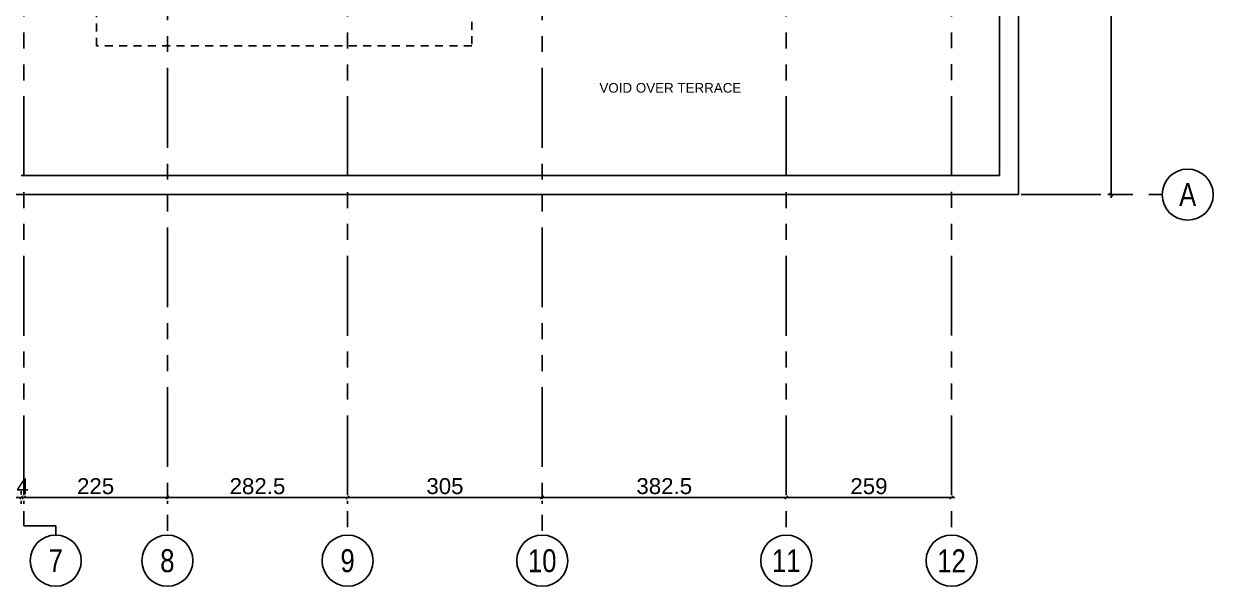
# Model space of a CAD drawing. Extents: x 186.8 to 246.9, y -2.6 to 70.8.
# Drawn here: x 222.76 to 241.4, y -2.63 to 6.18 of the extents above; entities that cross this region are included whole.
import ezdxf
from ezdxf.enums import TextEntityAlignment as Align

# ---------------------------------------------------------------- set-up
doc = ezdxf.new("R2010")
doc.units = 0
doc.header["$MEASUREMENT"] = 0
doc.header["$PDMODE"] = 35
doc.header["$PDSIZE"] = 0.3
doc.linetypes.add('AXIS_100$0$A-AXIS$0$PHANTOM', pattern=[2.5, 1.25, -0.25, 0.25, -0.25, 0.25, -0.25])
doc.linetypes.add('HIDDEN2', pattern=[0.1875, 0.125, -0.0625])
doc.layers.get('0').update_dxf_attribs({"linetype": 'CONTINUOUS'})
doc.layers.get('DEFPOINTS').update_dxf_attribs({"linetype": 'CONTINUOUS'})
for name, color, linetype in [('A-PROJECTION', 9, 'CONTINUOUS'), ('a-text-red', 10, 'CONTINUOUS'), ('AXIS_100$0$A-axe-dim-100', 3, 'CONTINUOUS'), ('AXIS_100$0$A-axe-text', 3, 'CONTINUOUS'), ('AXIS_100$0$A-AXIS-100', 10, 'AXIS_100$0$A-AXIS$0$PHANTOM')]:
    doc.layers.add(name, color=color, linetype=linetype)
doc.styles.add('A100-STEXT', font='ARIAL.TTF', dxfattribs={"height": 0.25})
doc.styles.add('AXIS_100$0$A-AXIS$0$STRUCTURE$0$A100-STEXT', font='ARIAL.TTF', dxfattribs={"height": 0.25})
doc.styles.add('AXIS_100$0$STYLE1', font='ARIAL.TTF')
doc.dimstyles.new('AXIS_100$0$A50-DIM', dxfattribs={"dimtxt": 0.1, "dimasz": 0.05, "dimexe": 0.05, "dimexo": 0.1, "dimgap": 0.05, "dimtad": 1, "dimlfac": 100, "dimrnd": 0.5, "dimdsep": 46, "dimtxsty": 'AXIS_100$0$STYLE1', "dimblk": 'AXIS_100$0$_OBLIQUE', "dimcen": 0.05, "dimdle": 0.05, "dimclrd": 35, "dimclre": 35, "dimclrt": 256, "dimadec": 0, "dimazin": 0, "dimtfac": 1.4, "dimtix": 1, "dimtmove": 2, "dimatfit": 3, "dimldrblk": 'AXIS_100$0$_Open90', "dimfxl": 0, "dimtolj": 1, "dimarcsym": 0})

# ---------------------------------------------------------------- blocks, each defined once
blk = doc.blocks.new('AXIS_100$0$_OBLIQUE')
at = {"color": 0, "linetype": 'ByBlock'}
blk.add_line((-0.5, -0.5), (0.5, 0.5), dxfattribs=at)
blk = doc.blocks.new('*D165')
at = {"layer": 'AXIS_100$0$A-axe-dim-100', "color": 35, "linetype": 'Continuous', "lineweight": -2}
for p, q in [((239.796, 3.45), (239.796, 12.9)), ((239.892, 12.85), (239.746, 12.85)), ((239.892, 3.5), (239.746, 3.5))]:
    blk.add_line(p, q, dxfattribs=at)
at = {"layer": 'DEFPOINTS', "color": 0, "linetype": 'Continuous'}
for p in [(239.796, 12.85), (239.992, 12.85), (239.992, 3.5)]:
    blk.add_point(p, dxfattribs=at)
at = {"layer": 'AXIS_100$0$A-axe-dim-100', "color": 35, "linetype": 'Continuous', "lineweight": -2, "xscale": 0.05, "yscale": 0.05, "zscale": 0.05}
for p, rotation in [((239.796, 12.85), 90), ((239.796, 3.5), 270)]:
    blk.add_blockref('AXIS_100$0$_OBLIQUE', p, dxfattribs=dict(at, rotation=rotation))
at = {"layer": 'AXIS_100$0$A-axe-dim-100', "linetype": 'Continuous', "insert": (239.618, 8.175), "char_height": 0.25, "attachment_point": 5, "rotation": 90, "style": 'AXIS_100$0$STYLE1'}
blk.add_mtext('\\A1;935', dxfattribs=at)
blk = doc.blocks.new('AXIS_100$0$_Open90')
at = {"color": 0, "linetype": 'ByBlock', "lineweight": -2}
for p, q in [((0, 0), (-1, 0)), ((-0.5, 0.5), (0, 0)), ((0, 0), (-0.5, -0.5))]:
    blk.add_line(p, q, dxfattribs=at)
blk = doc.blocks.new('*D174')
at = {"layer": 'AXIS_100$0$A-axe-dim-100', "color": 35, "linetype": 'Continuous', "lineweight": -2}
for p, q in [((218.616, -1.246), (222.766, -1.246)), ((218.666, -1.146), (218.666, -1.196)), ((222.716, -1.146), (222.716, -1.196))]:
    blk.add_line(p, q, dxfattribs=at)
at = {"layer": 'DEFPOINTS', "color": 0, "linetype": 'Continuous'}
for p in [(218.666, -1.246), (222.716, -1.246), (222.716, -1.246)]:
    blk.add_point(p, dxfattribs=at)
at = {"layer": 'AXIS_100$0$A-axe-dim-100', "color": 35, "linetype": 'Continuous', "lineweight": -2, "xscale": 0.05, "yscale": 0.05, "zscale": 0.05, "rotation": 180}
blk.add_blockref('AXIS_100$0$_OBLIQUE', (218.666, -1.246), dxfattribs=at)
at = {"layer": 'AXIS_100$0$A-axe-dim-100', "color": 35, "linetype": 'Continuous', "lineweight": -2, "xscale": 0.05, "yscale": 0.05, "zscale": 0.05}
blk.add_blockref('AXIS_100$0$_OBLIQUE', (222.716, -1.246), dxfattribs=at)
at = {"layer": 'AXIS_100$0$A-axe-dim-100', "linetype": 'Continuous', "insert": (220.691, -1.069), "char_height": 0.25, "attachment_point": 5, "style": 'AXIS_100$0$STYLE1'}
blk.add_mtext('\\A1;405', dxfattribs=at)
blk = doc.blocks.new('*D175')
at = {"layer": 'AXIS_100$0$A-axe-dim-100', "color": 35, "linetype": 'Continuous', "lineweight": -2}
for p, q in [((222.716, -1.246), (222.666, -1.246)), ((222.716, -1.246), (222.756, -1.246)), ((222.716, -1.346), (222.716, -1.296)), ((222.756, -1.246), (222.806, -1.246)), ((222.756, -1.346), (222.756, -1.296))]:
    blk.add_line(p, q, dxfattribs=at)
at = {"layer": 'DEFPOINTS', "color": 0, "linetype": 'Continuous'}
for p in [(222.716, -1.246), (222.756, -1.246), (222.756, -1.246)]:
    blk.add_point(p, dxfattribs=at)
at = {"layer": 'AXIS_100$0$A-axe-dim-100', "color": 35, "linetype": 'Continuous', "lineweight": -2, "xscale": 0.05, "yscale": 0.05, "zscale": 0.05}
blk.add_blockref('AXIS_100$0$_OBLIQUE', (222.716, -1.246), dxfattribs=at)
at = {"layer": 'AXIS_100$0$A-axe-dim-100', "color": 35, "linetype": 'Continuous', "lineweight": -2, "xscale": 0.05, "yscale": 0.05, "zscale": 0.05, "rotation": 180}
blk.add_blockref('AXIS_100$0$_OBLIQUE', (222.756, -1.246), dxfattribs=at)
at = {"layer": 'AXIS_100$0$A-axe-dim-100', "linetype": 'Continuous', "insert": (222.736, -1.071), "char_height": 0.25, "attachment_point": 5, "style": 'AXIS_100$0$STYLE1'}
blk.add_mtext('\\A1;4', dxfattribs=at)
blk = doc.blocks.new('*D176')
at = {"layer": 'AXIS_100$0$A-axe-dim-100', "color": 35, "linetype": 'Continuous', "lineweight": -2}
for p, q in [((222.706, -1.246), (225.056, -1.246)), ((222.756, -1.346), (222.756, -1.296)), ((225.006, -1.146), (225.006, -1.196))]:
    blk.add_line(p, q, dxfattribs=at)
at = {"layer": 'DEFPOINTS', "color": 0, "linetype": 'Continuous'}
for p in [(222.756, -1.246), (225.006, -1.246), (225.006, -1.246)]:
    blk.add_point(p, dxfattribs=at)
at = {"layer": 'AXIS_100$0$A-axe-dim-100', "color": 35, "linetype": 'Continuous', "lineweight": -2, "xscale": 0.05, "yscale": 0.05, "zscale": 0.05, "rotation": 180}
blk.add_blockref('AXIS_100$0$_OBLIQUE', (222.756, -1.246), dxfattribs=at)
at = {"layer": 'AXIS_100$0$A-axe-dim-100', "color": 35, "linetype": 'Continuous', "lineweight": -2, "xscale": 0.05, "yscale": 0.05, "zscale": 0.05}
blk.add_blockref('AXIS_100$0$_OBLIQUE', (225.006, -1.246), dxfattribs=at)
at = {"layer": 'AXIS_100$0$A-axe-dim-100', "linetype": 'Continuous', "insert": (223.881, -1.069), "char_height": 0.25, "attachment_point": 5, "style": 'AXIS_100$0$STYLE1'}
blk.add_mtext('\\A1;225', dxfattribs=at)
blk = doc.blocks.new('*D177')
at = {"layer": 'AXIS_100$0$A-axe-dim-100', "color": 35, "linetype": 'Continuous', "lineweight": -2}
for p, q in [((227.781, -1.246), (230.931, -1.246)), ((227.831, -1.346), (227.831, -1.296)), ((230.881, -1.146), (230.881, -1.196))]:
    blk.add_line(p, q, dxfattribs=at)
at = {"layer": 'DEFPOINTS', "color": 0, "linetype": 'Continuous'}
for p in [(227.831, -1.246), (230.881, -1.246), (230.881, -1.246)]:
    blk.add_point(p, dxfattribs=at)
at = {"layer": 'AXIS_100$0$A-axe-dim-100', "color": 35, "linetype": 'Continuous', "lineweight": -2, "xscale": 0.05, "yscale": 0.05, "zscale": 0.05, "rotation": 180}
blk.add_blockref('AXIS_100$0$_OBLIQUE', (227.831, -1.246), dxfattribs=at)
at = {"layer": 'AXIS_100$0$A-axe-dim-100', "color": 35, "linetype": 'Continuous', "lineweight": -2, "xscale": 0.05, "yscale": 0.05, "zscale": 0.05}
blk.add_blockref('AXIS_100$0$_OBLIQUE', (230.881, -1.246), dxfattribs=at)
at = {"layer": 'AXIS_100$0$A-axe-dim-100', "linetype": 'Continuous', "insert": (229.356, -1.068), "char_height": 0.25, "attachment_point": 5, "style": 'AXIS_100$0$STYLE1'}
blk.add_mtext('\\A1;305', dxfattribs=at)
blk = doc.blocks.new('*D178')
at = {"layer": 'AXIS_100$0$A-axe-dim-100', "color": 35, "linetype": 'Continuous', "lineweight": -2}
for p, q in [((234.656, -1.246), (237.346, -1.246)), ((234.706, -1.146), (234.706, -1.196)), ((237.296, -1.146), (237.296, -1.196))]:
    blk.add_line(p, q, dxfattribs=at)
at = {"layer": 'DEFPOINTS', "color": 0, "linetype": 'Continuous'}
for p in [(234.706, -1.246), (237.296, -1.246), (237.296, -1.246)]:
    blk.add_point(p, dxfattribs=at)
at = {"layer": 'AXIS_100$0$A-axe-dim-100', "color": 35, "linetype": 'Continuous', "lineweight": -2, "xscale": 0.05, "yscale": 0.05, "zscale": 0.05, "rotation": 180}
blk.add_blockref('AXIS_100$0$_OBLIQUE', (234.706, -1.246), dxfattribs=at)
at = {"layer": 'AXIS_100$0$A-axe-dim-100', "color": 35, "linetype": 'Continuous', "lineweight": -2, "xscale": 0.05, "yscale": 0.05, "zscale": 0.05}
blk.add_blockref('AXIS_100$0$_OBLIQUE', (237.296, -1.246), dxfattribs=at)
at = {"layer": 'AXIS_100$0$A-axe-dim-100', "linetype": 'Continuous', "insert": (236.001, -1.069), "char_height": 0.25, "attachment_point": 5, "style": 'AXIS_100$0$STYLE1'}
blk.add_mtext('\\A1;259', dxfattribs=at)
blk = doc.blocks.new('*D197')
at = {"layer": 'AXIS_100$0$A-axe-dim-100', "color": 35, "linetype": 'Continuous', "lineweight": -2}
for p, q in [((230.831, -1.246), (234.756, -1.246)), ((230.881, -1.346), (230.881, -1.296)), ((234.706, -1.146), (234.706, -1.196))]:
    blk.add_line(p, q, dxfattribs=at)
at = {"layer": 'DEFPOINTS', "color": 0, "linetype": 'Continuous'}
for p in [(230.881, -1.246), (234.706, -1.246), (234.706, -1.246)]:
    blk.add_point(p, dxfattribs=at)
at = {"layer": 'AXIS_100$0$A-axe-dim-100', "color": 35, "linetype": 'Continuous', "lineweight": -2, "xscale": 0.05, "yscale": 0.05, "zscale": 0.05, "rotation": 180}
blk.add_blockref('AXIS_100$0$_OBLIQUE', (230.881, -1.246), dxfattribs=at)
at = {"layer": 'AXIS_100$0$A-axe-dim-100', "color": 35, "linetype": 'Continuous', "lineweight": -2, "xscale": 0.05, "yscale": 0.05, "zscale": 0.05}
blk.add_blockref('AXIS_100$0$_OBLIQUE', (234.706, -1.246), dxfattribs=at)
at = {"layer": 'AXIS_100$0$A-axe-dim-100', "linetype": 'Continuous', "insert": (232.793, -1.068), "char_height": 0.25, "attachment_point": 5, "style": 'AXIS_100$0$STYLE1'}
blk.add_mtext('\\A1;382.5', dxfattribs=at)
blk = doc.blocks.new('*D198')
at = {"layer": 'AXIS_100$0$A-axe-dim-100', "color": 35, "linetype": 'Continuous', "lineweight": -2}
for p, q in [((224.956, -1.246), (227.881, -1.246)), ((225.006, -1.346), (225.006, -1.296)), ((227.831, -1.146), (227.831, -1.196))]:
    blk.add_line(p, q, dxfattribs=at)
at = {"layer": 'DEFPOINTS', "color": 0, "linetype": 'Continuous'}
for p in [(225.006, -1.246), (227.831, -1.246), (227.831, -1.246)]:
    blk.add_point(p, dxfattribs=at)
at = {"layer": 'AXIS_100$0$A-axe-dim-100', "color": 35, "linetype": 'Continuous', "lineweight": -2, "xscale": 0.05, "yscale": 0.05, "zscale": 0.05, "rotation": 180}
blk.add_blockref('AXIS_100$0$_OBLIQUE', (225.006, -1.246), dxfattribs=at)
at = {"layer": 'AXIS_100$0$A-axe-dim-100', "color": 35, "linetype": 'Continuous', "lineweight": -2, "xscale": 0.05, "yscale": 0.05, "zscale": 0.05}
blk.add_blockref('AXIS_100$0$_OBLIQUE', (227.831, -1.246), dxfattribs=at)
at = {"layer": 'AXIS_100$0$A-axe-dim-100', "linetype": 'Continuous', "insert": (226.418, -1.069), "char_height": 0.25, "attachment_point": 5, "style": 'AXIS_100$0$STYLE1'}
blk.add_mtext('\\A1;282.5', dxfattribs=at)

msp = doc.modelspace()

# ---------------------------------------------------------------- linework, layer by layer
at = {"layer": 'A-PROJECTION'}
for p, q in [((238.34554, 10.9), (238.34554, 3.5)), ((238.04554, 10.6), (238.04554, 3.8)), ((222.71554, 3.8), (238.04554, 3.8)), ((195.39554, 3.5), (238.34554, 3.5))]:
    msp.add_line(p, q, dxfattribs=at)
at = {"layer": 'A-PROJECTION', "linetype": 'HIDDEN2'}
msp.add_lwpolyline([(229.77554, 6.43), (229.77554, 5.83), (223.89554, 5.83), (223.89554, 6.43)], dxfattribs=at)
at = {"layer": 'AXIS_100$0$A-AXIS-100'}
for p, q in [((237.29554, 57.54215), (237.29554, -1.8346)), ((225.00554, 32.98435), (225.00554, -1.8346)), ((230.88054, 32.98435), (230.88054, -1.8346)), ((222.75554, 25.04), (222.75554, -1.68758)), ((227.83054, 25.04), (227.83054, -1.8346)), ((234.70554, 25.04), (234.70554, -1.8346)), ((193.38718, 3.5), (240.59652, 3.5)), ((222.75554, -1.68758), (223.25554, -1.68758)), ((223.25554, -1.8346), (223.25554, -1.68758))]:
    msp.add_line(p, q, dxfattribs=at)
at = {"layer": 'AXIS_100$0$A-AXIS-100', "linetype": 'Continuous'}
for centre in [(240.99652, 3.5), (223.25554, -2.2346), (225.00554, -2.2346), (227.83054, -2.2346), (230.88054, -2.2346), (234.70554, -2.2346), (237.29554, -2.2346)]:
    msp.add_circle(centre, 0.4, dxfattribs=at)

# ---------------------------------------------------------------- texts
at = {"layer": 'a-text-red', "insert": (232.88898, 5.24749), "char_height": 0.15, "width": 7.586, "attachment_point": 2, "style": 'A100-STEXT'}
msp.add_mtext('VOID OVER TERRACE', dxfattribs=at)
at = {"layer": 'AXIS_100$0$A-axe-text', "style": 'AXIS_100$0$A-AXIS$0$STRUCTURE$0$A100-STEXT', "width": 0.8}
for s, p in [('A', (240.99652, 3.5)), ('8', (225.00554, -2.2346)), ('9', (227.83054, -2.2346)), ('10', (230.88054, -2.2346)), ('7', (223.25554, -2.2346)), ('11', (234.70554, -2.2346)), ('12', (237.29554, -2.2346))]:
    msp.add_text(s, height=0.36, dxfattribs=at).set_placement(p, align=Align.MIDDLE)

# ---------------------------------------------------------------- dimensions: what is measured, and where the dimension line sits
at = {"layer": 'AXIS_100$0$A-axe-dim-100', "linetype": 'Continuous'}
dim = msp.add_linear_dim(base=(239.79554, 12.85), p1=(239.99152, 3.5), p2=(239.99152, 12.85), angle=90, dimstyle='AXIS_100$0$A50-DIM', override={"dimtxt": 0.25}, dxfattribs=at)
dim.commit()
dim.dimension.update_dxf_attribs({"geometry": '*D165', "text_midpoint": (239.61782, 8.175)})
for p1, p2, picture, middle in [((218.66554, -1.24616), (222.71554, -1.24616), '*D174', (220.69054, -1.06852)), ((222.71554, -1.24616), (222.75554, -1.24616), '*D175', (222.73554, -1.07116)), ((222.75554, -1.24616), (225.00554, -1.24616), '*D176', (223.88054, -1.06852)), ((225.00554, -1.24616), (227.83054, -1.24616), '*D198', (226.41804, -1.06852)), ((227.83054, -1.24616), (230.88054, -1.24616), '*D177', (229.35554, -1.06843)), ((230.88054, -1.24616), (234.70554, -1.24616), '*D197', (232.79304, -1.06843)), ((234.70554, -1.24616), (237.29554, -1.24616), '*D178', (236.00054, -1.06852))]:
    dim = msp.add_aligned_dim(p1=p1, p2=p2, distance=0, dimstyle='AXIS_100$0$A50-DIM', override={"dimtxt": 0.25}, dxfattribs=at)
    dim.commit()
    dim.dimension.update_dxf_attribs({"geometry": picture, "text_midpoint": middle})

doc.saveas('drawing.dxf')
